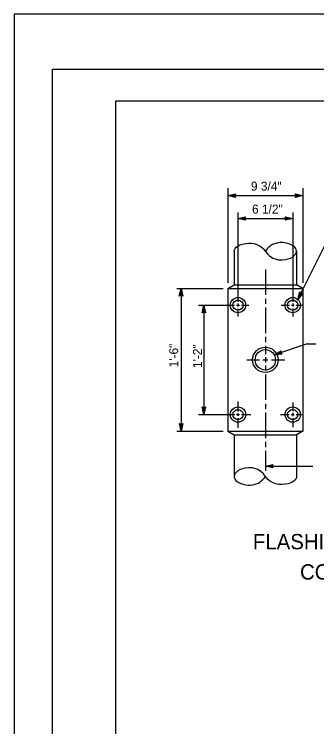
# Model space of a CAD drawing. Extents: x -894 to 866, y -472 to 714.
# Drawn here: x -894 to -656, y 154 to 714 of the extents above; entities that cross this region are included whole.
import ezdxf

# ---------------------------------------------------------------- set-up
doc = ezdxf.new("R2010")
doc.units = 0
for name, color, linetype in [('border_PLOTTING-ELEMENTS', 7, 'Continuous'), ('border_rw_22x34_Cut_Lines', 7, 'Continuous'), ('border_SHEET', 7, 'Continuous'), ('es_DETAIL', 7, 'Continuous'), ('es_DETAIL-anno', 7, 'Continuous')]:
    doc.layers.add(name, color=color, linetype=linetype)

msp = doc.modelspace()

# ---------------------------------------------------------------- linework, layer by layer
at = {"layer": 'border_PLOTTING-ELEMENTS'}
for points in [[(-894.04, -472.44), (865.96, -472.44), (865.96, 713.56), (-894.04, 713.56)], [(-864.04, 670.56), (835.96, 670.56), (835.96, -429.44), (-864.04, -429.44)]]:
    msp.add_lwpolyline(points, close=True, dxfattribs=at)
at = {"layer": 'border_rw_22x34_Cut_Lines'}
msp.add_lwpolyline([(-864.04, 670.56), (835.96, 670.56), (835.96, -429.44), (-864.04, -429.44)], close=True, dxfattribs=at)
at = {"layer": 'border_SHEET'}
for p, q in [((-814.04, 645.56), (810.96, 645.56)), ((-814.04, -404.44), (-814.04, 645.56))]:
    msp.add_line(p, q, dxfattribs=at)
at = {"layer": 'es_DETAIL'}
for p, q in [((-721.11, 527.5), (-721.11, 501.21)), ((-672.11, 527.49), (-672.11, 501.21)), ((-726.11, 498.21), (-721.11, 501.21)), ((-726.11, 498.21), (-667.11, 498.21)), ((-726.11, 498.21), (-726.11, 386.21)), ((-721.11, 501.21), (-672.11, 501.21)), ((-667.11, 498.21), (-672.11, 501.21)), ((-667.11, 498.21), (-667.11, 386.21)), ((-726.11, 386.21), (-667.11, 386.21)), ((-726.11, 386.21), (-721.11, 383.21)), ((-667.11, 386.21), (-672.11, 383.21)), ((-721.11, 383.21), (-672.11, 383.21)), ((-721.11, 383.21), (-721.11, 350.64)), ((-672.11, 383.21), (-672.11, 350.64))]:
    msp.add_line(p, q, dxfattribs=at)
for points in [[(-721.11, 527.5), (-721.04, 528.19), (-720.46, 529.54), (-719.43, 530.71), (-718.23, 531.59), (-716.62, 532.42), (-714.45, 533.16), (-711.93, 533.66), (-709.7, 533.84), (-707.18, 533.8), (-704.69, 533.29), (-702.26, 532.34), (-699.88, 530.87), (-698.35, 529.56), (-696.66, 527.58), (-695.03, 525.35), (-693.36, 523.77), (-690.82, 522.16), (-688.2, 521.18), (-686.43, 520.83), (-683.32, 520.75), (-680.78, 521.02), (-678.57, 521.53), (-676.83, 522.16), (-675.03, 523.11), (-673.57, 524.3), (-672.81, 525.24), (-672.31, 526.26), (-672.11, 527.53), (-672.33, 528.79), (-672.84, 529.81), (-673.48, 530.62), (-674.68, 531.65), (-676.2, 532.55), (-677.35, 533.05), (-679.15, 533.63), (-681.14, 534.04), (-683.17, 534.24), (-684.83, 534.27), (-686.87, 534.05), (-688.47, 533.67), (-690.24, 533.01), (-691.11, 532.66), (-692.24, 531.92), (-693.16, 531.27), (-694.45, 530.16), (-695.42, 529.11), (-696.09, 528.26), (-696.58, 527.54)], [(-672.11, 350.64), (-672.18, 349.96), (-672.76, 348.6), (-673.79, 347.43), (-674.98, 346.55), (-676.59, 345.72), (-678.77, 344.99), (-681.28, 344.49), (-683.52, 344.3), (-686.03, 344.34), (-688.52, 344.86), (-690.96, 345.81), (-693.34, 347.27), (-694.86, 348.59), (-696.55, 350.56), (-698.18, 352.79), (-699.85, 354.37), (-702.39, 355.99), (-705.01, 356.97), (-706.79, 357.31), (-709.9, 357.39), (-712.44, 357.12), (-714.64, 356.61), (-716.38, 355.99), (-718.19, 355.03), (-719.65, 353.85), (-720.41, 352.9), (-720.9, 351.89), (-721.11, 350.62), (-720.88, 349.35), (-720.37, 348.34), (-719.73, 347.53), (-718.53, 346.49), (-717.02, 345.59), (-715.87, 345.09), (-714.06, 344.51), (-712.07, 344.11), (-710.04, 343.9), (-708.38, 343.88), (-706.34, 344.09), (-704.74, 344.48), (-702.98, 345.14), (-702.1, 345.48), (-700.98, 346.22), (-700.05, 346.87), (-698.77, 347.99), (-697.79, 349.03), (-697.12, 349.89), (-696.64, 350.6)]]:
    msp.add_lwpolyline(points, dxfattribs=at)
for centre, radius in [((-718.11, 485.21), 6), ((-718.11, 485.21), 6), ((-718.1, 485.22), 4), ((-718.1, 485.22), 4), ((-675.11, 485.21), 6), ((-675.11, 485.22), 4), ((-696.62, 442.22), 10), ((-696.62, 442.22), 10), ((-696.62, 442.22), 8), ((-718.11, 399.22), 6), ((-718.11, 399.22), 4), ((-718.11, 399.22), 4), ((-675.1, 399.21), 6), ((-675.11, 399.21), 4), ((-675.11, 399.21), 4)]:
    msp.add_circle(centre, radius, dxfattribs=at)
at = {"layer": 'es_DETAIL-anno'}
for p, q in [((-726.11, 576.97), (-726.11, 502.71)), ((-667.11, 576.97), (-667.11, 502.71)), ((-726.11, 571.13), (-720.11, 572.46)), ((-726.11, 571.13), (-667.11, 571.13)), ((-720.11, 569.79), (-726.11, 571.13)), ((-726.11, 571.13), (-726.11, 571.13)), ((-720.32, 570.14), (-724.73, 571.13)), ((-724.72, 571.13), (-720.34, 572.1)), ((-723.34, 571.12), (-720.52, 571.75)), ((-720.56, 570.5), (-723.34, 571.12)), ((-721.96, 571.12), (-720.75, 571.39)), ((-720.73, 570.85), (-721.96, 571.12)), ((-720.11, 572.46), (-720.91, 571.13)), ((-720.91, 571.13), (-720.11, 569.79)), ((-720.11, 572.46), (-720.11, 572.46)), ((-672.31, 571.13), (-673.11, 572.47)), ((-673.11, 572.47), (-673.11, 572.47)), ((-673.11, 572.47), (-667.11, 571.13)), ((-667.11, 571.13), (-673.11, 569.8)), ((-673.11, 569.8), (-672.31, 571.13)), ((-672.89, 572.11), (-668.49, 571.13)), ((-668.5, 571.12), (-672.87, 570.16)), ((-669.87, 571.13), (-672.69, 570.5)), ((-672.66, 571.75), (-669.87, 571.13)), ((-672.48, 571.4), (-671.25, 571.13)), ((-671.25, 571.13), (-672.46, 570.86)), ((-667.11, 571.13), (-667.11, 571.13)), ((-720.11, 569.79), (-720.11, 569.79)), ((-673.11, 569.8), (-673.11, 569.8)), ((-718.11, 558.01), (-718.11, 487.87)), ((-718.11, 553.13), (-712.11, 554.46)), ((-716.72, 553.13), (-712.34, 554.1)), ((-712.11, 554.46), (-712.91, 553.13)), ((-712.11, 554.46), (-712.11, 554.46)), ((-680.31, 553.13), (-681.11, 554.47)), ((-681.11, 554.47), (-681.11, 554.47)), ((-681.11, 554.47), (-675.11, 553.13)), ((-680.31, 553.13), (-681.11, 554.47)), ((-681.11, 554.47), (-681.11, 554.47)), ((-681.11, 554.47), (-675.11, 553.13)), ((-680.89, 554.11), (-676.49, 553.13)), ((-680.89, 554.11), (-676.49, 553.13)), ((-675.11, 558.01), (-675.11, 487.84)), ((-670.98, 489.56), (-636.51, 558.94)), ((-718.11, 553.13), (-675.11, 553.13)), ((-712.11, 551.79), (-718.11, 553.13)), ((-718.11, 553.13), (-718.11, 553.13)), ((-712.32, 552.14), (-716.73, 553.13)), ((-715.34, 553.12), (-712.52, 553.75)), ((-712.56, 552.5), (-715.34, 553.12)), ((-713.96, 553.12), (-712.75, 553.39)), ((-712.73, 552.85), (-713.96, 553.12)), ((-712.91, 553.13), (-712.11, 551.79)), ((-712.11, 551.79), (-712.11, 551.79)), ((-675.11, 553.13), (-681.11, 551.8)), ((-681.11, 551.8), (-680.31, 553.13)), ((-675.11, 553.13), (-681.11, 551.8)), ((-681.11, 551.8), (-680.31, 553.13)), ((-681.11, 551.8), (-681.11, 551.8)), ((-681.11, 551.8), (-681.11, 551.8)), ((-676.5, 553.12), (-680.87, 552.16)), ((-676.5, 553.12), (-680.87, 552.16)), ((-677.87, 553.13), (-680.69, 552.5)), ((-677.87, 553.13), (-680.69, 552.5)), ((-680.66, 553.75), (-677.87, 553.13)), ((-680.66, 553.75), (-677.87, 553.13)), ((-680.48, 553.4), (-679.25, 553.13)), ((-680.48, 553.4), (-679.25, 553.13)), ((-679.25, 553.13), (-680.46, 552.86)), ((-679.25, 553.13), (-680.46, 552.86)), ((-675.11, 553.13), (-675.11, 553.13)), ((-675.11, 553.13), (-675.11, 553.13)), ((-766.13, 498.21), (-729.73, 498.21)), ((-764.24, 492.21), (-762.9, 498.21)), ((-762.9, 498.21), (-762.9, 386.21)), ((-762.9, 498.21), (-762.9, 498.21)), ((-762.9, 498.21), (-761.57, 492.21)), ((-762.9, 493.01), (-764.24, 492.21)), ((-763.89, 492.43), (-762.9, 496.83)), ((-763.53, 492.66), (-762.9, 495.45)), ((-763.18, 492.84), (-762.91, 494.07)), ((-762.91, 494.07), (-762.64, 492.86)), ((-762.9, 496.82), (-761.93, 492.45)), ((-762.9, 495.45), (-762.28, 492.63)), ((-761.57, 492.21), (-762.9, 493.01)), ((-670.98, 489.56), (-669.5, 495.53)), ((-667.11, 494.34), (-670.98, 489.56)), ((-670.37, 490.81), (-669.29, 495.16)), ((-667.53, 494.3), (-670.37, 490.8)), ((-669.75, 492.04), (-669.05, 494.84)), ((-667.95, 494.26), (-669.75, 492.04)), ((-669.5, 495.53), (-669.5, 495.53)), ((-669.5, 495.53), (-668.67, 494.22)), ((-669.13, 493.27), (-668.84, 494.47)), ((-668.34, 494.25), (-669.13, 493.27)), ((-668.67, 494.22), (-667.11, 494.34)), ((-667.11, 494.34), (-667.11, 494.34)), ((-764.24, 492.21), (-764.24, 492.21)), ((-761.57, 492.21), (-761.57, 492.21)), ((-670.98, 489.56), (-670.98, 489.56)), ((-749.08, 485.21), (-720.78, 485.21)), ((-746.24, 479.21), (-744.9, 485.21)), ((-745.89, 479.43), (-744.9, 483.83)), ((-745.53, 479.66), (-744.9, 482.45)), ((-744.9, 485.21), (-744.9, 399.21)), ((-744.9, 485.21), (-744.9, 485.21)), ((-744.9, 485.21), (-743.57, 479.21)), ((-744.9, 483.82), (-743.93, 479.45)), ((-744.9, 482.45), (-744.28, 479.63)), ((-719.26, 485.21), (-716.88, 485.21)), ((-718.11, 486.35), (-718.11, 484.09)), ((-718.11, 482.38), (-718.11, 476.22)), ((-715.48, 485.21), (-709.49, 485.21)), ((-684.04, 485.21), (-677.74, 485.21)), ((-676.16, 485.21), (-674, 485.21)), ((-675.11, 486.4), (-675.11, 483.97)), ((-675.11, 482.5), (-675.11, 476.33)), ((-672.46, 485.21), (-666.72, 485.21)), ((-744.9, 480.01), (-746.24, 479.21)), ((-746.24, 479.21), (-746.24, 479.21)), ((-745.18, 479.84), (-744.91, 481.07)), ((-744.91, 481.07), (-744.64, 479.86)), ((-743.57, 479.21), (-744.9, 480.01)), ((-743.57, 479.21), (-743.57, 479.21)), ((-663.76, 454.76), (-689.5, 446.03)), ((-663.76, 454.76), (-656.88, 454.76)), ((-689.5, 446.03), (-684.24, 449.22)), ((-688.18, 446.48), (-684.35, 448.8)), ((-686.88, 446.92), (-684.4, 448.42)), ((-685.57, 447.36), (-684.51, 448)), ((-684.24, 449.22), (-684.57, 447.7)), ((-684.57, 447.7), (-683.38, 446.69)), ((-684.24, 449.22), (-684.24, 449.22)), ((-711.29, 442.21), (-701.23, 442.21)), ((-698.63, 442.21), (-694.57, 442.21)), ((-696.61, 444.34), (-696.61, 440.03)), ((-691.72, 442.21), (-681.32, 442.21)), ((-683.38, 446.69), (-689.5, 446.03)), ((-689.5, 446.03), (-689.5, 446.03)), ((-683.7, 446.96), (-688.19, 446.47)), ((-684.04, 447.22), (-686.88, 446.92)), ((-684.32, 447.49), (-685.57, 447.36)), ((-683.38, 446.69), (-683.38, 446.69)), ((-718.11, 409.47), (-718.11, 401.57)), ((-675.11, 408.66), (-675.11, 402.03)), ((-744.9, 399.21), (-746.23, 405.21)), ((-746.23, 405.21), (-746.23, 405.21)), ((-746.23, 405.21), (-744.9, 404.41)), ((-744.9, 399.21), (-746.23, 405.21)), ((-746.23, 405.21), (-746.23, 405.21)), ((-746.23, 405.21), (-744.9, 404.41)), ((-744.91, 400.61), (-745.87, 404.98)), ((-744.91, 400.61), (-745.87, 404.98)), ((-744.9, 401.98), (-745.53, 404.8)), ((-744.9, 401.98), (-745.53, 404.8)), ((-744.9, 403.36), (-745.17, 404.57)), ((-744.9, 403.36), (-745.17, 404.57)), ((-744.9, 404.41), (-743.56, 405.21)), ((-743.56, 405.21), (-744.9, 399.21)), ((-744.9, 404.41), (-743.56, 405.21)), ((-743.56, 405.21), (-744.9, 399.21)), ((-743.92, 405), (-744.9, 400.59)), ((-743.92, 405), (-744.9, 400.59)), ((-744.28, 404.76), (-744.9, 401.98)), ((-744.28, 404.76), (-744.9, 401.98)), ((-744.62, 404.59), (-744.9, 403.36)), ((-744.62, 404.59), (-744.9, 403.36)), ((-743.56, 405.21), (-743.56, 405.21)), ((-743.56, 405.21), (-743.56, 405.21)), ((-749.08, 399.21), (-720.69, 399.21)), ((-744.9, 399.21), (-744.9, 399.21)), ((-744.9, 399.21), (-744.9, 399.21)), ((-719.22, 399.21), (-716.82, 399.21)), ((-718.11, 400.3), (-718.11, 398.17)), ((-715.29, 399.21), (-708.07, 399.21)), ((-684.7, 399.21), (-677.87, 399.21)), ((-676.33, 399.21), (-673.82, 399.21)), ((-675.11, 400.48), (-675.11, 398.01)), ((-672.36, 399.21), (-666.48, 399.21)), ((-762.9, 386.21), (-764.23, 392.21)), ((-764.23, 392.21), (-764.23, 392.21)), ((-764.23, 392.21), (-762.9, 391.41)), ((-762.91, 387.61), (-763.87, 391.98)), ((-762.9, 388.98), (-763.53, 391.8)), ((-762.9, 391.41), (-761.56, 392.21)), ((-761.56, 392.21), (-762.9, 386.21)), ((-761.92, 392), (-762.9, 387.59)), ((-762.28, 391.76), (-762.9, 388.98)), ((-761.56, 392.21), (-761.56, 392.21)), ((-718.11, 396.47), (-718.11, 388.95)), ((-675.11, 396.51), (-675.11, 389.45)), ((-766.13, 386.21), (-729.73, 386.21)), ((-762.9, 390.36), (-763.17, 391.57)), ((-762.62, 391.59), (-762.9, 390.36)), ((-762.9, 386.21), (-762.9, 386.21)), ((-696.61, 358.84), (-690.61, 360.17)), ((-696.61, 358.84), (-659.22, 358.84)), ((-690.61, 357.5), (-696.61, 358.84)), ((-696.61, 358.84), (-696.61, 358.84)), ((-690.82, 357.86), (-695.23, 358.84)), ((-695.22, 358.85), (-690.84, 359.81)), ((-693.84, 358.84), (-691.02, 359.47)), ((-691.06, 358.22), (-693.84, 358.84)), ((-692.46, 358.84), (-691.25, 359.11)), ((-691.23, 358.56), (-692.46, 358.84)), ((-690.61, 360.17), (-691.41, 358.84)), ((-691.41, 358.84), (-690.61, 357.5)), ((-690.61, 360.17), (-690.61, 360.17)), ((-690.61, 357.5), (-690.61, 357.5))]:
    msp.add_line(p, q, dxfattribs=at)
for points in [[(-696.61, 513.21), (-696.61, 493.21)], [(-696.61, 490.21), (-696.61, 486.21)], [(-696.61, 483.21), (-696.61, 463.21)], [(-696.61, 460.21), (-696.61, 456.21)], [(-696.61, 453.21), (-696.61, 446.58)], [(-696.61, 437.76), (-696.61, 433.77)], [(-696.61, 430.77), (-696.61, 410.77)], [(-696.61, 407.77), (-696.61, 403.77)], [(-696.61, 400.77), (-696.61, 380.77)], [(-696.61, 377.77), (-696.61, 373.77)], [(-696.61, 370.77), (-696.61, 355.11)]]:
    msp.add_lwpolyline(points, dxfattribs=at)

# ---------------------------------------------------------------- texts
for s, height, p in [('9 3/4"', 7, (-707.95, 575.07)), ('6 1/2"', 7, (-707.07, 557.07)), ('FLASHING BEACON MAST ARM', 12, (-706.45, 293.45)), ('CONNECTION DETAILS', 12, (-669.32, 269.69))]:
    msp.add_text(s, height=height, dxfattribs=at).set_placement(p)
for s, p in [('1\'-6"', (-765.15, 436.3)), ('1\'-2"', (-746.48, 435.77))]:
    msp.add_text(s, height=7, rotation=90, dxfattribs=at).set_placement(p)

doc.saveas('drawing.dxf')
